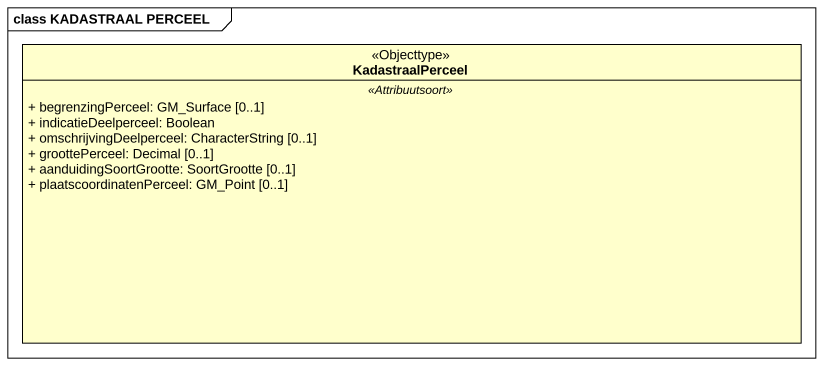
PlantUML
@startuml
mainframe class KADASTRAAL PERCEEL
hide circle
hide empty members
skinparam classAttributeIconSize 0
class KadastraalPerceel <<Objecttype>> {
  .. <<Attribuutsoort>> ..
  + begrenzingPerceel: GM_Surface [0..1]
  + indicatieDeelperceel: Boolean
  + omschrijvingDeelperceel: CharacterString [0..1]
  + groottePerceel: Decimal [0..1]
  + aanduidingSoortGrootte: SoortGrootte [0..1]
  + plaatscoordinatenPerceel: GM_Point [0..1]
}
@enduml
